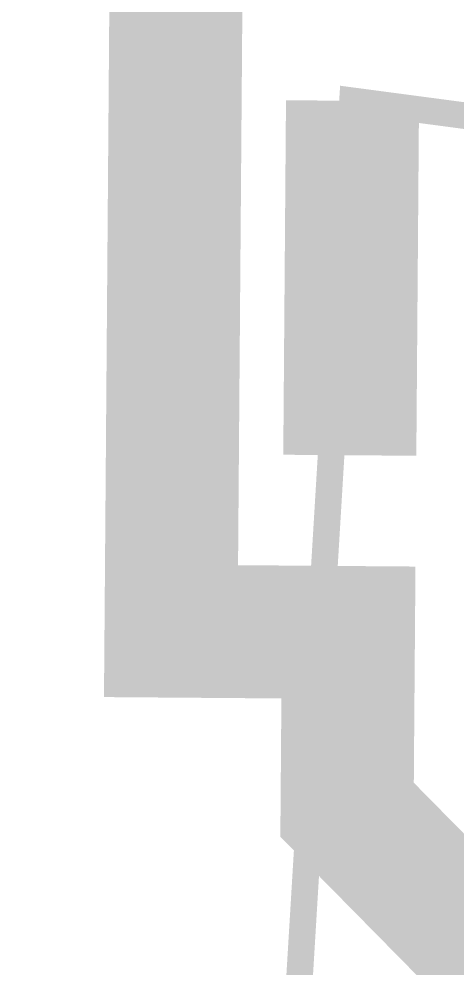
# Model space of a CAD drawing. Header units: metres. Extents: x 326467 to 340077, y 1811030 to 1824953.
# Drawn here: x 327089.93 to 327099.91, y 1813544.29 to 1813565.94 of the extents above; entities that cross this region are included whole.
import ezdxf

# ---------------------------------------------------------------- set-up
doc = ezdxf.new("R2010")
doc.units = ezdxf.units.M
doc.header["$MEASUREMENT"] = 0
for name, color, linetype in [('HAZARDS LINE', 1, 'Continuous'), ('SURVEY PLOT BOUNDARY', 35, 'Continuous'), ('VILLAGE BOUNDARY', 212, 'Continuous')]:
    doc.layers.add(name, color=color, linetype=linetype)

# ---------------------------------------------------------------- blocks, each defined once
blk = doc.blocks.new('16')
at = {"layer": 'HAZARDS LINE', "lineweight": 18, "const_width": 3.032}
blk.add_lwpolyline([(327101.23, 1813519.571), (327101.417, 1813543.829), (327097.406, 1813547.904), (327097.437, 1813551.947), (327093.394, 1813551.978), (327093.519, 1813568.15), (327101.604, 1813568.088), (327101.635, 1813572.131), (327109.72, 1813572.068), (327113.794, 1813576.08), (327166.345, 1813575.675), (327166.377, 1813579.718), (327170.45, 1813583.73), (327170.544, 1813595.859), (327162.521, 1813604.007), (327158.51, 1813608.082), (327150.488, 1813616.23)], dxfattribs=at)
at = {"layer": 'SURVEY PLOT BOUNDARY', "lineweight": 18, "const_width": 0.606}
blk.add_lwpolyline([(326501.372, 1813843.622), (326508.458, 1813714.181), (326528.639, 1813709.982), (326528.265, 1813661.465), (326495.831, 1813649.495), (326528.265, 1813661.465), (326665.739, 1813664.447), (326746.276, 1813623.393), (326866.769, 1813521.38), (326773.075, 1813429.107), (326769.001, 1813425.095), (326764.959, 1813425.126), (326636.818, 1813583.804), (326494.896, 1813528.293), (326636.818, 1813583.804), (326764.959, 1813425.126), (326773.044, 1813425.064), (327035.958, 1813443.252), (327092.895, 1813487.289), (327097.53, 1813564.076), (327129.839, 1813559.783), (327158.791, 1813644.469), (327243.994, 1813684.245)], dxfattribs=at)
blk.add_lwpolyline([(327269.372, 1813829.609), (327304.537, 1813671.648), (327304.506, 1813667.605), (327292.285, 1813655.569), (327276.115, 1813655.694), (327256.059, 1813676.065), (327243.994, 1813684.245), (327158.791, 1813644.469), (327129.839, 1813559.783), (327097.53, 1813564.076), (327092.895, 1813487.289), (327035.958, 1813443.252), (326773.044, 1813425.064), (326769.001, 1813425.095), (326773.075, 1813429.107), (326866.769, 1813521.38), (326980.518, 1813593.282), (326985.497, 1813714.543), (327180.376, 1813822.209), (327184.543, 1813838.35), (327241.792, 1813922.818)], close=True, dxfattribs=at)
at = {"layer": 'VILLAGE BOUNDARY', "lineweight": 50, "const_width": 3.032}
blk.add_lwpolyline([(327097.53, 1813564.076), (327097.468, 1813555.99)], dxfattribs=at)

msp = doc.modelspace()

# ---------------------------------------------------------------- block references
msp.add_blockref('16', (0, 0))

doc.saveas('drawing.dxf')
